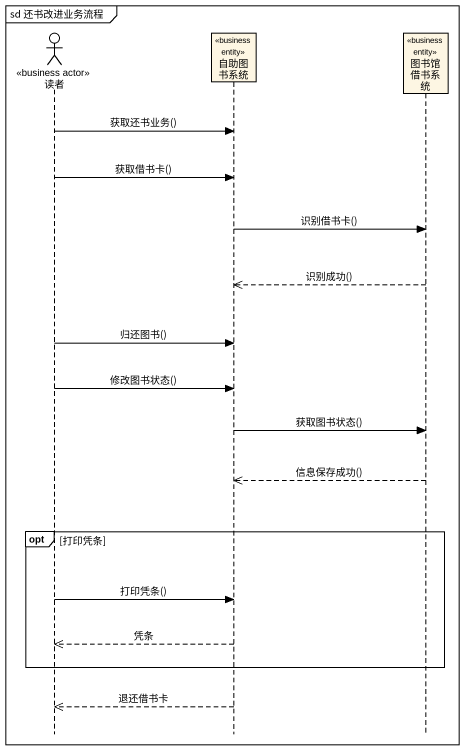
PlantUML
@startuml
mainframe sd 还书改进业务流程
hide footbox
actor 读者 <<business actor>>
participant 自助图书系统 <<business entity>>
participant 图书馆借书系统 <<business entity>>

读者 -> 自助图书系统 : 获取还书业务()
读者 -> 自助图书系统 : 获取借书卡()
自助图书系统 -> 图书馆借书系统 : 识别借书卡()
图书馆借书系统 -->> 自助图书系统 : 识别成功()
读者 -> 自助图书系统 : 归还图书()
读者 -> 自助图书系统 : 修改图书状态()
自助图书系统 -> 图书馆借书系统 : 获取图书状态()
图书馆借书系统 -->> 自助图书系统 : 信息保存成功()
opt 打印凭条
  读者 -> 自助图书系统 : 打印凭条()
  自助图书系统 -->> 读者 : 凭条
end
自助图书系统 -->> 读者 : 退还借书卡
@enduml
